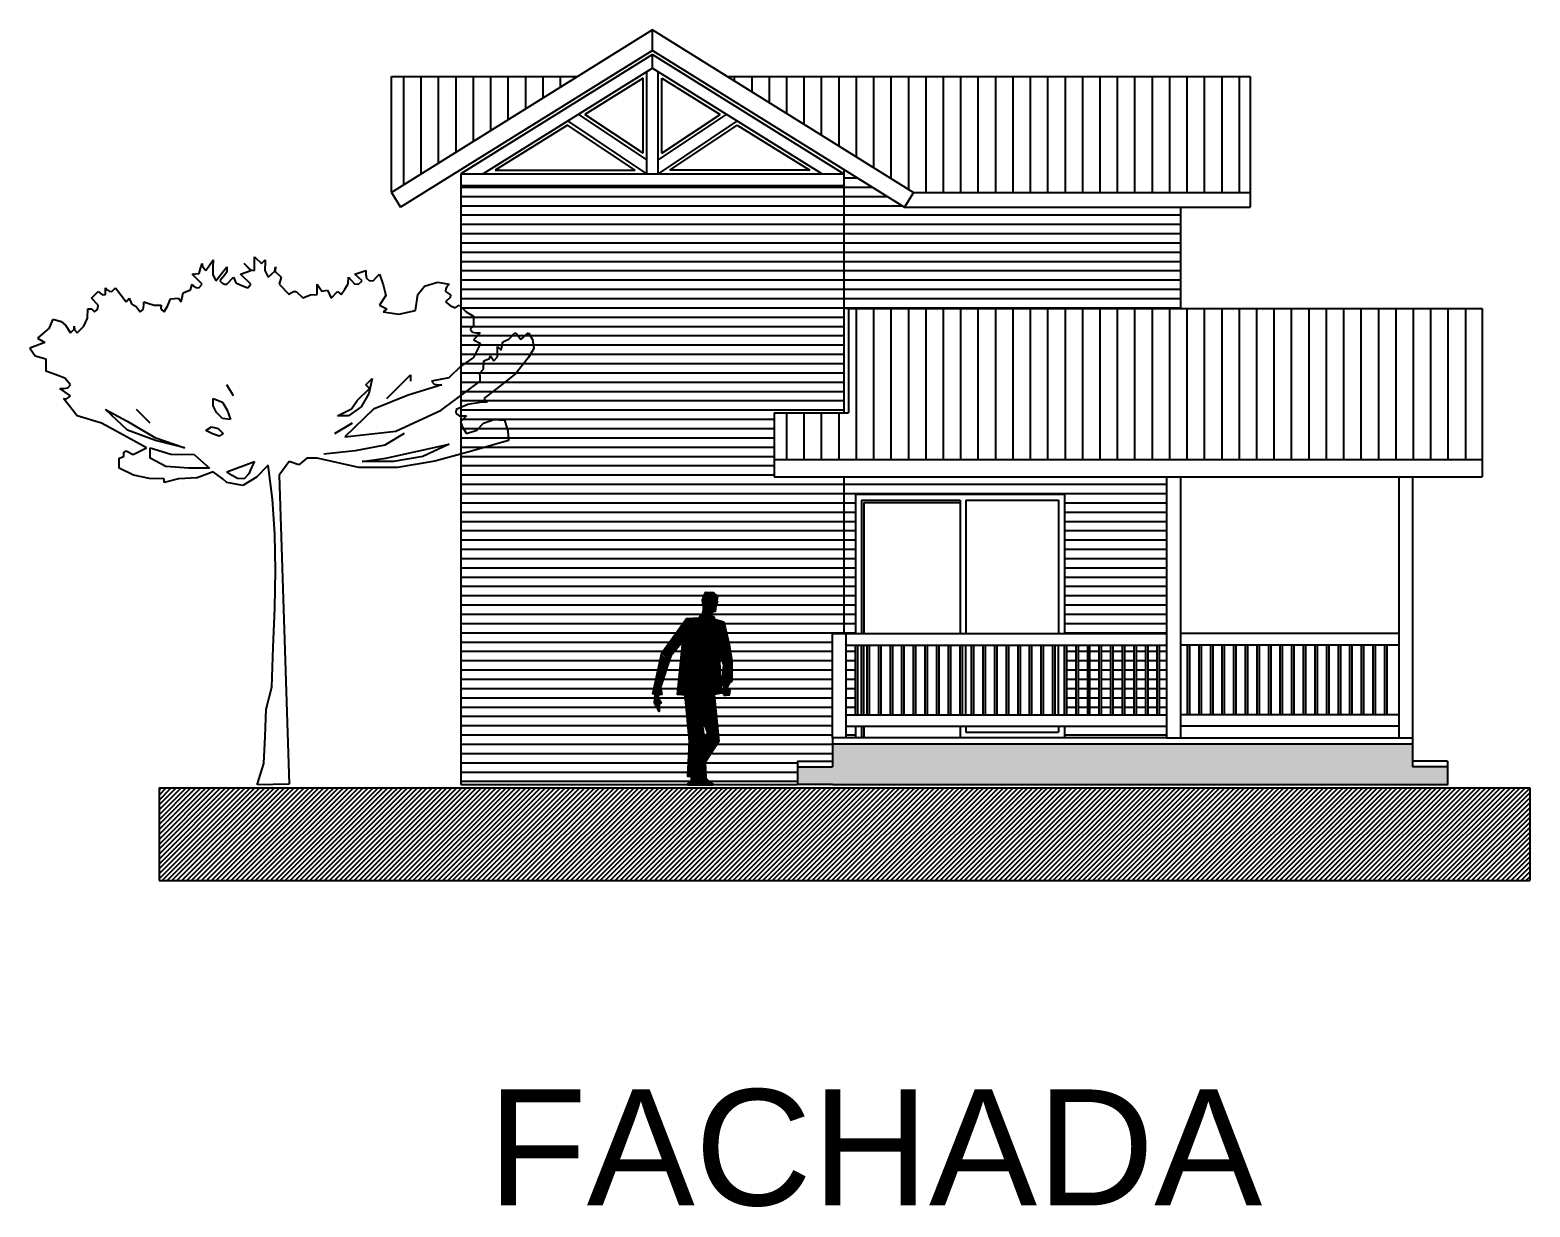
# Model space of a CAD drawing. Extents: x 2156.7 to 2200.8, y -1297 to -1286.8.
# Drawn here: x 2170.38 to 2183.31, y -1296.98 to -1286.84 of the extents above; entities that cross this region are included whole.
import ezdxf

# ---------------------------------------------------------------- set-up
doc = ezdxf.new("R2010")
doc.units = 0
doc.header["$LTSCALE"] = 0.45
doc.header["$MEASUREMENT"] = 0
doc.layers.get('0').update_dxf_attribs({"linetype": 'CONTINUOUS'})
for name, color, linetype in [('ANDEN', 41, 'CONTINUOUS'), ('ARBOLES', 8, 'CONTINUOUS'), ('GENTE', 2, 'CONTINUOUS'), ('HATCHCLOSET', 9, 'CONTINUOUS'), ('MUROBAJO', 4, 'CONTINUOUS'), ('PISO', 15, 'CONTINUOUS'), ('PV25', 2, 'CONTINUOUS'), ('RHOJA', 1, 'CONTINUOUS'), ('TECHO', 6, 'CONTINUOUS'), ('WC', 2, 'CONTINUOUS')]:
    doc.layers.add(name, color=color, linetype=linetype)
doc.styles.add('ARQUITEC', font='arial.ttf')
pattern_1 = [(90, (53.50451, 52.20819), (-0.15, 9e-18), [])]
pattern_2 = [(0, (53.504515, 52.20819), (0, 0.08), [])]

# ---------------------------------------------------------------- blocks, each defined once
blk = doc.blocks.new('A$C6CCA4FE9')
at = {"layer": 'ARBOLES', "color": 1, "linetype": 'Continuous'}
for p, q in [((1.516, 4.435), (1.579, 4.529)), ((1.579, 4.529), (1.577, 4.464)), ((1.934, 4.435), (1.934, 4.553)), ((1.934, 4.553), (1.996, 4.497)), ((1.996, 4.497), (2.027, 4.529)), ((2.027, 4.529), (2.026, 4.512)), ((1.398, 4.404), (1.459, 4.41)), ((1.485, 4.317), (1.398, 4.404)), ((1.459, 4.41), (1.469, 4.454)), ((1.469, 4.454), (1.485, 4.497)), ((1.485, 4.497), (1.488, 4.472)), ((1.488, 4.472), (1.501, 4.453)), ((1.501, 4.453), (1.516, 4.435)), ((1.577, 4.464), (1.576, 4.4)), ((1.576, 4.4), (1.603, 4.348)), ((1.603, 4.348), (1.697, 4.466)), ((1.696, 4.422), (1.669, 4.384)), ((1.697, 4.466), (1.696, 4.422)), ((1.815, 4.404), (1.903, 4.435)), ((1.903, 4.317), (1.815, 4.404)), ((1.903, 4.435), (1.847, 4.497)), ((1.847, 4.497), (1.873, 4.467)), ((1.873, 4.467), (1.899, 4.44)), ((1.899, 4.44), (1.934, 4.435)), ((2.026, 4.512), (2.025, 4.437)), ((2.025, 4.437), (2.052, 4.379)), ((2.052, 4.379), (2.082, 4.403)), ((2.082, 4.403), (2.11, 4.43)), ((2.11, 4.43), (2.115, 4.466)), ((2.115, 4.466), (2.113, 4.426)), ((2.113, 4.426), (2.164, 4.378)), ((2.8, 4.404), (2.894, 4.435)), ((2.863, 4.348), (2.8, 4.404)), ((2.894, 4.435), (2.894, 4.401)), ((2.894, 4.401), (2.9, 4.369)), ((2.986, 4.377), (3.012, 4.404)), ((3.012, 4.404), (3.043, 4.312)), ((0.65, 4.229), (0.65, 4.285)), ((0.65, 4.285), (0.664, 4.27)), ((0.664, 4.27), (0.683, 4.257)), ((0.706, 4.254), (0.737, 4.285)), ((0.737, 4.285), (0.83, 4.167)), ((1.32, 4.243), (1.382, 4.269)), ((1.382, 4.269), (1.398, 4.317)), ((1.398, 4.317), (1.412, 4.302)), ((1.412, 4.302), (1.431, 4.288)), ((1.431, 4.288), (1.454, 4.285)), ((1.454, 4.285), (1.485, 4.317)), ((1.669, 4.384), (1.635, 4.348)), ((1.635, 4.348), (1.652, 4.33)), ((1.652, 4.33), (1.671, 4.318)), ((1.671, 4.318), (1.697, 4.317)), ((1.697, 4.317), (1.753, 4.379)), ((1.753, 4.379), (1.774, 4.328)), ((1.774, 4.328), (1.827, 4.307)), ((1.827, 4.307), (1.878, 4.285)), ((1.878, 4.285), (1.903, 4.317)), ((2.164, 4.378), (2.146, 4.317)), ((2.146, 4.317), (2.233, 4.229)), ((2.476, 4.229), (2.476, 4.317)), ((2.476, 4.317), (2.514, 4.257)), ((2.514, 4.257), (2.565, 4.266)), ((2.565, 4.266), (2.595, 4.198)), ((2.682, 4.229), (2.713, 4.275)), ((2.713, 4.275), (2.742, 4.321)), ((2.742, 4.321), (2.744, 4.379)), ((2.744, 4.379), (2.771, 4.349)), ((2.771, 4.349), (2.797, 4.322)), ((2.797, 4.322), (2.832, 4.317)), ((2.832, 4.317), (2.863, 4.348)), ((2.9, 4.369), (2.925, 4.348)), ((2.925, 4.348), (2.96, 4.35)), ((2.96, 4.35), (2.986, 4.377)), ((3.043, 4.312), (3.065, 4.219)), ((3.343, 4.229), (3.401, 4.302)), ((3.401, 4.302), (3.511, 4.336)), ((3.511, 4.336), (3.611, 4.317)), ((3.582, 4.281), (3.58, 4.254)), ((3.596, 4.302), (3.582, 4.281)), ((3.611, 4.317), (3.596, 4.302)), ((0.531, 4.198), (0.587, 4.254)), ((0.587, 4.136), (0.531, 4.198)), ((0.587, 4.254), (0.605, 4.239)), ((0.605, 4.239), (0.624, 4.227)), ((0.624, 4.227), (0.65, 4.229)), ((0.683, 4.257), (0.706, 4.254)), ((0.83, 4.167), (0.855, 4.198)), ((0.855, 4.198), (0.875, 4.148)), ((0.875, 4.148), (0.916, 4.126)), ((0.98, 4.133), (0.98, 4.167)), ((0.98, 4.167), (1.024, 4.152)), ((1.024, 4.152), (1.069, 4.138)), ((1.069, 4.138), (1.13, 4.136)), ((1.188, 4.135), (1.212, 4.192)), ((1.212, 4.192), (1.279, 4.198)), ((1.279, 4.198), (1.304, 4.167)), ((1.304, 4.167), (1.32, 4.243)), ((2.233, 4.229), (2.251, 4.244)), ((2.251, 4.244), (2.27, 4.256)), ((2.27, 4.256), (2.295, 4.254)), ((2.295, 4.254), (2.351, 4.199)), ((2.351, 4.199), (2.417, 4.226)), ((2.417, 4.226), (2.476, 4.229)), ((2.595, 4.198), (2.651, 4.254)), ((2.651, 4.254), (2.682, 4.229)), ((3.065, 4.219), (3.012, 4.136)), ((3.323, 4.091), (3.343, 4.229)), ((3.58, 4.254), (3.623, 4.226)), ((3.62, 4.203), (3.58, 4.167)), ((3.58, 4.167), (3.622, 4.135)), ((3.623, 4.226), (3.62, 4.203)), ((0.168, 3.943), (0.201, 4.017)), ((0.201, 4.017), (0.269, 3.996)), ((0.464, 3.955), (0.497, 4.024)), ((0.497, 4.024), (0.5, 4.105)), ((0.5, 4.105), (0.526, 4.106)), ((0.526, 4.106), (0.543, 4.094)), ((0.543, 4.094), (0.556, 4.08)), ((0.556, 4.08), (0.574, 4.093)), ((0.574, 4.093), (0.586, 4.11)), ((0.586, 4.11), (0.587, 4.136)), ((0.916, 4.126), (0.949, 4.08)), ((0.949, 4.08), (0.974, 4.101)), ((0.974, 4.101), (0.98, 4.133)), ((1.13, 4.136), (1.128, 4.11)), ((1.128, 4.11), (1.14, 4.093)), ((1.14, 4.093), (1.155, 4.08)), ((1.155, 4.08), (1.188, 4.135)), ((3.012, 4.136), (3.075, 4.105)), ((3.075, 4.105), (3.044, 4.08)), ((3.044, 4.08), (3.179, 4.06)), ((3.179, 4.06), (3.323, 4.091)), ((3.622, 4.135), (3.665, 4.113)), ((3.665, 4.113), (3.698, 4.136)), ((3.698, 4.136), (3.758, 4.079)), ((3.758, 4.079), (3.821, 4.041)), ((3.821, 4.041), (3.823, 3.955)), ((0.168, 3.943), (0.066, 3.853)), ((0.269, 3.996), (0.307, 3.966)), ((0.307, 3.966), (0.35, 3.899)), ((0.35, 3.899), (0.382, 3.93)), ((0.382, 3.93), (0.38, 3.955)), ((0.38, 3.955), (0.383, 3.924)), ((0.383, 3.924), (0.406, 3.899)), ((0.406, 3.899), (0.464, 3.955)), ((3.823, 3.955), (3.792, 3.93)), ((3.792, 3.93), (3.813, 3.905)), ((3.813, 3.905), (3.845, 3.899)), ((3.879, 3.899), (3.823, 3.837)), ((3.845, 3.899), (3.879, 3.899)), ((4.125, 3.843), (4.178, 3.899)), ((4.178, 3.899), (4.194, 3.886)), ((4.194, 3.886), (4.231, 3.841)), ((4.231, 3.841), (4.297, 3.899)), ((4.297, 3.899), (4.33, 3.84)), ((0.129, 3.816), (0, 3.767)), ((0, 3.767), (0.046, 3.701)), ((0.066, 3.853), (0.129, 3.816)), ((3.823, 3.837), (3.881, 3.807)), ((3.852, 3.749), (3.823, 3.687)), ((3.881, 3.807), (3.852, 3.749)), ((4.03, 3.737), (4.029, 3.78)), ((4.029, 3.78), (4.06, 3.749)), ((4.06, 3.749), (4.075, 3.821)), ((4.075, 3.821), (4.125, 3.843)), ((4.342, 3.763), (4.297, 3.687)), ((4.33, 3.84), (4.342, 3.763)), ((0.046, 3.701), (0.138, 3.675)), ((0.138, 3.675), (0.138, 3.568)), ((3.823, 3.687), (3.71, 3.609)), ((3.909, 3.585), (3.91, 3.656)), ((3.91, 3.656), (3.959, 3.677)), ((3.959, 3.677), (3.969, 3.701)), ((3.969, 3.701), (3.997, 3.656)), ((3.997, 3.656), (4.029, 3.691)), ((4.029, 3.691), (4.03, 3.737)), ((4.297, 3.687), (4.188, 3.549)), ((0.218, 3.539), (0.138, 3.568)), ((0.3, 3.508), (0.218, 3.539)), ((0.35, 3.45), (0.3, 3.508)), ((2.894, 3.45), (2.95, 3.506)), ((2.95, 3.506), (2.92, 3.376)), ((3.075, 3.332), (3.28, 3.537)), ((3.28, 3.537), (3.28, 3.481)), ((3.608, 3.51), (3.461, 3.481)), ((3.71, 3.609), (3.608, 3.51)), ((3.872, 3.546), (3.909, 3.585)), ((3.879, 3.537), (3.872, 3.546)), ((3.879, 3.481), (3.879, 3.537)), ((4.188, 3.549), (4.048, 3.44)), ((0.35, 3.357), (0.257, 3.419)), ((0.257, 3.419), (0.291, 3.419)), ((0.291, 3.419), (0.325, 3.425)), ((0.325, 3.425), (0.35, 3.45)), ((1.753, 3.357), (1.697, 3.45)), ((2.818, 3.316), (2.925, 3.419)), ((2.92, 3.376), (2.853, 3.262)), ((2.925, 3.419), (2.894, 3.45)), ((3.549, 3.45), (3.26, 3.36)), ((3.461, 3.481), (3.484, 3.456)), ((3.484, 3.456), (3.518, 3.45)), ((3.518, 3.45), (3.549, 3.45)), ((3.543, 3.232), (3.879, 3.481)), ((4.048, 3.44), (3.91, 3.332)), ((0.406, 3.182), (0.288, 3.332)), ((0.288, 3.332), (0.314, 3.33)), ((0.314, 3.33), (0.333, 3.342)), ((0.333, 3.342), (0.35, 3.357)), ((0.84, 3.06), (0.65, 3.238)), ((0.65, 3.238), (0.838, 3.136)), ((1.036, 3.12), (0.918, 3.238)), ((1.579, 3.332), (1.659, 3.301)), ((1.579, 3.269), (1.579, 3.332)), ((1.606, 3.211), (1.579, 3.269)), ((1.659, 3.301), (1.698, 3.231)), ((2.651, 3.182), (2.77, 3.243)), ((2.96, 3.241), (2.713, 3.001)), ((2.853, 3.262), (2.744, 3.182)), ((2.77, 3.243), (2.818, 3.316)), ((3.26, 3.36), (2.96, 3.241)), ((3.153, 3.051), (3.543, 3.232)), ((3.673, 3.238), (3.671, 3.212)), ((3.772, 3.281), (3.673, 3.238)), ((3.88, 3.299), (3.772, 3.281)), ((3.941, 3.3), (3.88, 3.299)), ((3.91, 3.332), (3.941, 3.3)), ((0.617, 3.121), (0.406, 3.182)), ((0.811, 3.015), (0.617, 3.121)), ((0.838, 3.136), (1.076, 2.997)), ((1.659, 3.159), (1.606, 3.211)), ((1.728, 3.151), (1.659, 3.159)), ((1.698, 3.231), (1.728, 3.151)), ((2.626, 3.032), (2.776, 3.12)), ((2.776, 3.12), (2.626, 3.032)), ((2.744, 3.182), (2.651, 3.182)), ((3.671, 3.212), (3.683, 3.195)), ((3.683, 3.195), (3.698, 3.182)), ((3.698, 3.182), (3.761, 3.182)), ((3.761, 3.182), (3.711, 3.133)), ((3.711, 3.133), (3.727, 3.085)), ((3.85, 3.059), (3.908, 3.12)), ((3.908, 3.12), (3.997, 3.151)), ((3.997, 3.151), (4.088, 3.145)), ((4.088, 3.145), (4.119, 3.054)), ((1.005, 2.908), (0.811, 3.015)), ((1.083, 2.97), (0.84, 3.06)), ((1.076, 2.997), (1.335, 2.908)), ((1.516, 3.057), (1.565, 3.09)), ((1.572, 3.029), (1.516, 3.057)), ((1.565, 3.09), (1.621, 3.075)), ((1.631, 3.007), (1.572, 3.029)), ((1.621, 3.075), (1.666, 3.032)), ((1.666, 3.032), (1.631, 3.007)), ((2.713, 3.001), (3.153, 3.051)), ((3.224, 3.032), (3.057, 2.93)), ((3.727, 3.085), (3.761, 3.032)), ((3.761, 3.032), (3.85, 3.059)), ((4.119, 3.054), (4.122, 2.97)), ((0.809, 2.834), (0.81, 2.869)), ((0.81, 2.869), (0.83, 2.883)), ((0.83, 2.883), (0.888, 2.849)), ((0.888, 2.849), (0.947, 2.879)), ((0.947, 2.879), (1.005, 2.908)), ((1.036, 2.908), (1.214, 2.853)), ((1.036, 2.82), (1.036, 2.908)), ((1.335, 2.908), (1.083, 2.97)), ((1.214, 2.853), (1.415, 2.85)), ((1.415, 2.85), (1.547, 2.733)), ((2.803, 2.883), (2.532, 2.852)), ((3.057, 2.93), (2.803, 2.883)), ((3.065, 2.82), (3.338, 2.879)), ((3.338, 2.879), (3.611, 2.939)), ((3.611, 2.939), (3.384, 2.834)), ((3.804, 2.878), (3.489, 2.793)), ((4.122, 2.97), (3.804, 2.878)), ((0.768, 2.82), (0.809, 2.834)), ((0.768, 2.733), (0.768, 2.82)), ((0.893, 2.673), (0.768, 2.733)), ((1.17, 2.748), (1.036, 2.82)), ((1.368, 2.731), (1.17, 2.748)), ((1.547, 2.733), (1.368, 2.731)), ((1.697, 2.702), (1.934, 2.789)), ((1.91, 2.737), (1.887, 2.684)), ((1.934, 2.789), (1.91, 2.737)), ((2.052, 2.758), (1.952, 2.655)), ((2.091, 2.466), (2.052, 2.758)), ((2.233, 2.789), (2.146, 2.671)), ((2.316, 2.761), (2.233, 2.789)), ((2.386, 2.819), (2.316, 2.761)), ((2.476, 2.82), (2.386, 2.819)), ((2.833, 2.738), (2.476, 2.82)), ((3.168, 2.737), (2.833, 2.738)), ((2.863, 2.789), (3.065, 2.82)), ((3.132, 2.791), (2.863, 2.789)), ((3.384, 2.834), (3.132, 2.791)), ((3.489, 2.793), (3.168, 2.737)), ((1.029, 2.642), (0.893, 2.673)), ((1.155, 2.64), (1.029, 2.642)), ((1.281, 2.64), (1.155, 2.608)), ((1.155, 2.608), (1.155, 2.64)), ((1.44, 2.65), (1.281, 2.64)), ((1.579, 2.702), (1.44, 2.65)), ((1.623, 2.669), (1.579, 2.702)), ((1.665, 2.637), (1.623, 2.669)), ((1.697, 2.608), (1.665, 2.637)), ((1.743, 2.67), (1.697, 2.702)), ((1.835, 2.582), (1.697, 2.608)), ((1.788, 2.642), (1.743, 2.67)), ((1.847, 2.64), (1.788, 2.642)), ((1.952, 2.655), (1.835, 2.582)), ((1.887, 2.684), (1.847, 2.64)), ((2.146, 2.671), (2.233, 0.009)), ((2.11, 2.163), (2.091, 2.466)), ((2.115, 1.85), (2.11, 2.163)), ((2.109, 1.526), (2.115, 1.85)), ((2.097, 1.191), (2.109, 1.526)), ((2.084, 0.844), (2.097, 1.191)), ((2.036, 0.656), (2.084, 0.844)), ((2.026, 0.421), (2.036, 0.656)), ((2.014, 0.189), (2.026, 0.421)), ((1.958, 0.005), (2.014, 0.189)), ((2.233, 0.009), (1.958, 0.005)), ((1.958, 0.005), (1.958, 0.005)), ((1.958, 0.005), (1.958, 0.005)), ((2.233, 0.009), (2.233, 0.009)), ((2.233, 0.009), (2.233, 0.009)), ((2.233, 0.009), (2.233, 0.009))]:
    blk.add_line(p, q, dxfattribs=at)
at = {"layer": 'GENTE'}
for p, q in [((5.899, 1.497), (5.795, 1.601)), ((5.885, 1.494), (5.797, 1.582)), ((5.904, 1.51), (5.802, 1.612)), ((5.907, 1.525), (5.805, 1.627)), ((5.877, 1.484), (5.805, 1.556)), ((5.909, 1.54), (5.81, 1.64)), ((5.917, 1.55), (5.816, 1.651)), ((5.92, 1.565), (5.823, 1.662)), ((5.922, 1.58), (5.839, 1.663)), ((5.921, 1.599), (5.857, 1.663)), ((5.923, 1.615), (5.875, 1.662)), ((5.938, 1.14), (5.65, 1.428)), ((6.048, 1.048), (5.659, 1.437)), ((6.048, 1.065), (5.675, 1.438)), ((6.046, 1.085), (5.692, 1.439)), ((6.042, 1.106), (5.709, 1.44)), ((6.039, 1.128), (5.726, 1.441)), ((6.035, 1.149), (5.742, 1.442)), ((6.031, 1.17), (5.759, 1.443)), ((6.028, 1.192), (5.77, 1.449)), ((6.024, 1.213), (5.776, 1.461)), ((6.019, 1.236), (5.791, 1.464)), ((6.014, 1.259), (5.795, 1.478)), ((6.009, 1.282), (5.799, 1.491)), ((6.003, 1.305), (5.803, 1.505)), ((5.875, 1.468), (5.804, 1.539)), ((5.998, 1.327), (5.804, 1.522)), ((5.893, 1.451), (5.889, 1.454)), ((5.993, 1.35), (5.918, 1.425)), ((5.618, 1.23), (5.554, 1.294)), ((5.952, 0.914), (5.561, 1.304)), ((5.95, 0.933), (5.569, 1.315)), ((5.949, 0.952), (5.576, 1.325)), ((5.948, 0.971), (5.584, 1.335)), ((5.947, 0.99), (5.591, 1.346)), ((5.946, 1.008), (5.598, 1.356)), ((5.945, 1.027), (5.606, 1.366)), ((5.944, 1.046), (5.613, 1.377)), ((5.942, 1.065), (5.621, 1.387)), ((5.941, 1.084), (5.628, 1.397)), ((5.94, 1.103), (5.635, 1.407)), ((5.939, 1.121), (5.643, 1.418)), ((5.988, 1.373), (5.943, 1.418)), ((5.982, 1.396), (5.968, 1.411)), ((5.522, 1.114), (5.466, 1.171)), ((5.53, 1.124), (5.473, 1.181)), ((5.538, 1.134), (5.48, 1.191)), ((5.546, 1.143), (5.488, 1.202)), ((5.554, 1.153), (5.495, 1.212)), ((5.562, 1.163), (5.502, 1.222)), ((5.57, 1.172), (5.51, 1.232)), ((5.578, 1.182), (5.517, 1.243)), ((5.586, 1.191), (5.525, 1.253)), ((5.594, 1.201), (5.532, 1.263)), ((5.602, 1.211), (5.539, 1.274)), ((5.61, 1.22), (5.547, 1.284)), ((5.956, 0.839), (5.619, 1.176)), ((5.955, 0.858), (5.621, 1.192)), ((5.954, 0.877), (5.623, 1.208)), ((5.953, 0.896), (5.624, 1.224)), ((5.478, 0.981), (5.421, 1.038)), ((5.483, 0.995), (5.424, 1.053)), ((5.487, 1.008), (5.428, 1.067)), ((5.491, 1.021), (5.431, 1.082)), ((5.496, 1.034), (5.434, 1.096)), ((5.5, 1.048), (5.437, 1.111)), ((5.504, 1.061), (5.44, 1.125)), ((5.509, 1.074), (5.444, 1.14)), ((5.513, 1.088), (5.451, 1.15)), ((5.517, 1.101), (5.458, 1.16)), ((5.899, 0.755), (5.606, 1.048)), ((5.897, 0.774), (5.608, 1.064)), ((5.905, 0.784), (5.609, 1.08)), ((5.92, 0.786), (5.611, 1.096)), ((5.936, 0.789), (5.613, 1.112)), ((5.951, 0.792), (5.614, 1.128)), ((5.958, 0.801), (5.616, 1.144)), ((5.957, 0.82), (5.618, 1.16)), ((6.048, 1.03), (5.942, 1.136)), ((6.048, 1.012), (5.954, 1.107)), ((6.049, 0.994), (5.966, 1.077)), ((6.049, 0.976), (5.977, 1.048)), ((5.439, 0.861), (5.392, 0.908)), ((5.443, 0.875), (5.396, 0.922)), ((5.448, 0.888), (5.399, 0.937)), ((5.452, 0.901), (5.402, 0.951)), ((5.456, 0.915), (5.405, 0.966)), ((5.461, 0.928), (5.408, 0.98)), ((5.465, 0.941), (5.412, 0.995)), ((5.469, 0.955), (5.415, 1.009)), ((5.474, 0.968), (5.418, 1.024)), ((5.915, 0.598), (5.593, 0.919)), ((5.913, 0.617), (5.595, 0.935)), ((5.911, 0.637), (5.596, 0.952)), ((5.909, 0.657), (5.598, 0.968)), ((5.907, 0.676), (5.6, 0.984)), ((5.905, 0.696), (5.601, 1)), ((5.903, 0.715), (5.603, 1.016)), ((5.901, 0.735), (5.604, 1.032)), ((6.018, 0.866), (5.969, 0.914)), ((6.023, 0.878), (5.971, 0.931)), ((6.033, 0.886), (5.972, 0.947)), ((6.044, 0.893), (5.974, 0.963)), ((6.049, 0.905), (5.975, 0.979)), ((6.049, 0.923), (5.976, 0.996)), ((6.049, 0.941), (5.978, 1.012)), ((6.049, 0.959), (5.979, 1.028)), ((5.374, 0.785), (5.367, 0.792)), ((5.413, 0.764), (5.37, 0.806)), ((5.417, 0.777), (5.373, 0.821)), ((5.432, 0.78), (5.376, 0.835)), ((5.443, 0.787), (5.38, 0.85)), ((5.439, 0.808), (5.383, 0.864)), ((5.436, 0.829), (5.386, 0.879)), ((5.435, 0.848), (5.389, 0.893)), ((5.59, 0.781), (5.58, 0.791)), ((5.609, 0.779), (5.582, 0.807)), ((5.629, 0.778), (5.583, 0.823)), ((5.924, 0.5), (5.585, 0.839)), ((5.922, 0.519), (5.586, 0.855)), ((5.92, 0.539), (5.588, 0.871)), ((5.918, 0.559), (5.59, 0.887)), ((5.917, 0.578), (5.591, 0.903)), ((5.974, 0.857), (5.965, 0.866)), ((6.031, 0.817), (5.966, 0.882)), ((6.012, 0.854), (5.968, 0.898)), ((6.02, 0.775), (5.974, 0.821)), ((6.003, 0.775), (5.976, 0.801)), ((6.026, 0.787), (5.977, 0.836)), ((6.028, 0.802), (5.983, 0.848)), ((5.423, 0.683), (5.382, 0.723)), ((5.424, 0.699), (5.384, 0.74)), ((5.423, 0.665), (5.384, 0.704)), ((5.435, 0.706), (5.385, 0.756)), ((5.419, 0.74), (5.386, 0.773)), ((5.423, 0.648), (5.408, 0.663)), ((5.926, 0.48), (5.648, 0.758)), ((5.928, 0.461), (5.65, 0.739)), ((5.93, 0.441), (5.652, 0.719)), ((5.792, 0.561), (5.653, 0.7)), ((5.795, 0.541), (5.655, 0.68)), ((5.798, 0.52), (5.657, 0.661)), ((5.98, 0.775), (6, 0.775)), ((5.8, 0.5), (5.659, 0.642)), ((5.803, 0.479), (5.661, 0.622)), ((5.806, 0.459), (5.662, 0.603)), ((5.809, 0.438), (5.664, 0.583)), ((5.812, 0.418), (5.666, 0.564)), ((5.895, 0.317), (5.668, 0.544)), ((5.888, 0.306), (5.669, 0.525)), ((5.932, 0.421), (5.796, 0.557)), ((5.934, 0.402), (5.808, 0.527)), ((5.881, 0.296), (5.671, 0.505)), ((5.874, 0.285), (5.673, 0.486)), ((5.867, 0.274), (5.675, 0.467)), ((5.86, 0.264), (5.676, 0.447)), ((5.853, 0.253), (5.678, 0.428)), ((5.846, 0.242), (5.68, 0.408)), ((5.839, 0.231), (5.682, 0.389)), ((5.902, 0.328), (5.818, 0.412)), ((5.936, 0.382), (5.821, 0.497)), ((5.909, 0.338), (5.824, 0.424)), ((5.916, 0.349), (5.829, 0.435)), ((5.93, 0.37), (5.833, 0.467)), ((5.923, 0.36), (5.835, 0.447)), ((5.821, 0.126), (5.678, 0.268)), ((5.82, 0.144), (5.679, 0.285)), ((5.819, 0.181), (5.68, 0.319)), ((5.819, 0.163), (5.68, 0.302)), ((5.818, 0.199), (5.681, 0.336)), ((5.825, 0.21), (5.682, 0.353)), ((5.832, 0.221), (5.683, 0.37)), ((5.805, 0), (5.672, 0.133)), ((5.823, 0), (5.673, 0.15)), ((5.841, 0), (5.674, 0.167)), ((5.876, 0), (5.675, 0.201)), ((5.858, 0), (5.675, 0.184)), ((5.823, 0.071), (5.676, 0.218)), ((5.822, 0.089), (5.677, 0.235)), ((5.822, 0.107), (5.678, 0.252)), ((5.676, 0.077), (5.67, 0.082)), ((5.695, 0.075), (5.671, 0.099)), ((5.788, 0), (5.672, 0.116)), ((5.699, 0), (5.678, 0.021)), ((5.717, 0), (5.689, 0.028)), ((5.735, 0), (5.695, 0.039)), ((5.77, 0), (5.7, 0.07)), ((5.752, 0), (5.7, 0.053)), ((5.885, 0.009), (5.875, 0.018))]:
    blk.add_line(p, q, dxfattribs=at)
blk.add_lwpolyline([(5.98, 0.775), (5.974, 0.818), (5.977, 0.837), (5.983, 0.842), (5.984, 0.855), (5.964, 0.859), (5.98, 1.04), (5.937, 1.148), (5.959, 0.793), (5.897, 0.782), (5.936, 0.379), (5.818, 0.2), (5.823, 0.064), (5.849, 0.033), (5.886, 0.013), (5.881, 0), (5.671, 0), (5.668, 0.015), (5.688, 0.026), (5.699, 0.045), (5.7, 0.074), (5.67, 0.077), (5.683, 0.376), (5.646, 0.776), (5.579, 0.782), (5.626, 1.239), (5.522, 1.114), (5.433, 0.844), (5.444, 0.782), (5.413, 0.776), (5.413, 0.75), (5.439, 0.709), (5.423, 0.698), (5.423, 0.636), (5.381, 0.709), (5.387, 0.782), (5.366, 0.787), (5.444, 1.14), (5.657, 1.437), (5.768, 1.443), (5.777, 1.463), (5.791, 1.464), (5.803, 1.506), (5.805, 1.564), (5.799, 1.567), (5.794, 1.604), (5.802, 1.611), (5.804, 1.626), (5.811, 1.644), (5.823, 1.664), (5.89, 1.662), (5.925, 1.629), (5.919, 1.589), (5.923, 1.584), (5.917, 1.549), (5.91, 1.545), (5.903, 1.498), (5.878, 1.492), (5.874, 1.456), (5.892, 1.454), (5.898, 1.431), (5.98, 1.408), (6.024, 1.214), (6.048, 1.073), (6.049, 0.896), (6.024, 0.88), (6.007, 0.843), (6.031, 0.819), (6.024, 0.775), (6, 0.775)], dxfattribs=at)
blk.add_lwpolyline([(5.79, 0.57), (5.838, 0.454), (5.813, 0.404)], close=True, dxfattribs=at)
at = {"layer": 'HATCHCLOSET'}
blk.add_line((5.884, 0.005), (5.884, 0.009), dxfattribs=at)

msp = doc.modelspace()

# ---------------------------------------------------------------- hatches: boundary and pattern name
at = {"layer": 'ANDEN'}
h = msp.add_hatch(dxfattribs=at)
h.set_pattern_fill('_U', color=256, scale=0.08, style=0, pattern_type=0)
h.set_pattern_definition(pattern_2)
h.paths.add_polyline_path([(2180.297, -1289.238), (2180.297, -1288.365), (2177.918, -1288.365), (2177.397, -1288.041), (2177.397, -1289.238), (2177.437, -1289.238)])
h = msp.add_hatch(dxfattribs=at)
h.set_pattern_fill('_U', color=256, scale=0.08, style=0, pattern_type=0)
h.set_pattern_definition(pattern_2)
h.paths.add_polyline_path([(2179.297, -1292.038), (2180.177, -1292.038), (2180.177, -1290.688), (2177.397, -1290.688), (2177.397, -1292.038), (2177.497, -1292.038), (2177.497, -1290.838), (2179.297, -1290.838)])
h.paths.add_polyline_path([(2177.417, -1292.738), (2177.497, -1292.738), (2177.497, -1292.138), (2177.417, -1292.138)])
h.paths.add_polyline_path([(2177.497, -1292.838), (2177.417, -1292.838), (2177.417, -1292.938), (2177.497, -1292.938)])
h.paths.add_polyline_path([(2180.177, -1292.938), (2180.177, -1292.838), (2179.297, -1292.838), (2179.297, -1292.938)])
h.paths.add_polyline_path([(2179.317, -1292.738), (2179.397, -1292.738), (2179.397, -1292.138), (2179.317, -1292.138)])
h.paths.add_polyline_path([(2179.497, -1292.138), (2179.417, -1292.138), (2179.417, -1292.738), (2179.497, -1292.738)])
h.paths.add_polyline_path([(2179.597, -1292.138), (2179.517, -1292.138), (2179.517, -1292.738), (2179.597, -1292.738)])
h.paths.add_polyline_path([(2179.697, -1292.138), (2179.617, -1292.138), (2179.617, -1292.738), (2179.697, -1292.738)])
h.paths.add_polyline_path([(2179.717, -1292.738), (2179.797, -1292.738), (2179.797, -1292.138), (2179.717, -1292.138)])
h.paths.add_polyline_path([(2179.897, -1292.138), (2179.817, -1292.138), (2179.817, -1292.738), (2179.897, -1292.738)])
h.paths.add_polyline_path([(2179.997, -1292.138), (2179.917, -1292.138), (2179.917, -1292.738), (2179.997, -1292.738)])
h.paths.add_polyline_path([(2180.017, -1292.738), (2180.097, -1292.738), (2180.097, -1292.138), (2180.017, -1292.138)])
h.paths.add_polyline_path([(2180.117, -1292.738), (2180.177, -1292.738), (2180.177, -1292.138), (2180.117, -1292.138)])
at = {"layer": 'HATCHCLOSET'}
h = msp.add_hatch(dxfattribs=at)
h.set_pattern_fill('AR-CONC', color=256, scale=0.02, angle=45, style=0)
h.set_pattern_definition([(95, (61.28547, 44.31127), (0.1103104, 0.092561416), [0.015, -0.165]), (40, (61.28547, 44.31127), (-0.1259984335, 0.08675363), [0.012, -0.132]), (145.4514, (61.29466, 44.31898), (-0.015687894, 0.1793150564), [0.012748038, -0.140228422]), (91.1842, (61.25718, 44.33955), (0.1743386, 0.127522753), [0.0225, -0.2475]), (141.6356, (61.27171, 44.35018), (-0.005579803, 0.269942338), [0.019122058, -0.2103426]), (36.1842, (61.25718, 44.33955), (-0.005580014, 0.269942334), [0.018, -0.198]), (66, (61.2784, 44.34662), (0.1413543144, 0.0274764953), [0.015, -0.165]), (11, (61.2784, 44.34662), (-0.068141719, 0.136961687), [0.012, -0.132]), (116.4514, (61.29018, 44.34891), (0.0732127234, 0.164438124), [0.012748038, -0.140228422]), (82.5, (61.285467, 44.311266), (-0.0453586371, 0.0487979635), [0, -0.1304, 0, -0.134, 0, -0.1325]), (52.5, (61.28547, 44.311266), (-0.0185745884, 0.09298189), [0, -0.0764, 0, -0.1274, 0, -0.0505]), (12.5, (61.25393, 44.27973), (0.0786836335, 0.0723041524), [0, -0.05, 0, -0.156, 0, -0.207]), (2.5, (61.23979, 44.26559), (0.0683179966, 0.0966319614), [0, -0.065, 0, -0.1036, 0, -0.147])])
h.paths.add_polyline_path([(2182.297, -1292.988), (2177.297, -1292.988), (2177.297, -1293.188), (2176.997, -1293.188), (2176.997, -1293.338), (2177.297, -1293.338), (2182.597, -1293.338), (2182.597, -1293.188), (2182.297, -1293.188)])
h = msp.add_hatch(dxfattribs=at)
h.set_pattern_fill('_U', color=256, scale=0.03, angle=45, style=0, pattern_type=0)
h.set_pattern_definition([(45, (61.285467, 44.311266), (-0.02121320344, 0.02121320344), [])])
h.paths.add_polyline_path([(2183.308, -1293.368), (2171.495, -1293.368), (2171.495, -1294.168), (2183.308, -1294.168)])
at = {"layer": 'PISO'}
h = msp.add_hatch(dxfattribs=at)
h.set_pattern_fill('_U', color=256, scale=0.15, angle=90, style=0, pattern_type=0)
h.set_pattern_definition(pattern_1)
h.paths.add_polyline_path([(2173.497, -1287.238), (2173.497, -1288.238), (2175.104, -1287.238)])
h.paths.add_polyline_path([(2176.39, -1287.238), (2177.997, -1288.238), (2180.897, -1288.238), (2180.897, -1287.238)])
at = {"layer": 'RHOJA'}
h = msp.add_hatch(dxfattribs=at)
h.set_pattern_fill('_U', color=256, scale=0.08, style=0, pattern_type=0)
h.set_pattern_definition(pattern_2)
h.paths.add_polyline_path([(2176.797, -1290.138), (2177.397, -1290.138), (2177.397, -1288.177), (2174.097, -1288.177), (2174.097, -1293.338), (2176.997, -1293.338), (2176.997, -1293.138), (2177.297, -1293.138), (2177.297, -1292.938), (2177.297, -1292.038), (2177.397, -1292.038), (2177.397, -1290.688), (2176.797, -1290.688)])
at = {"layer": 'TECHO'}
h = msp.add_hatch(dxfattribs=at)
h.set_pattern_fill('_U', color=256, scale=0.15, angle=90, style=0, pattern_type=0)
h.set_pattern_definition(pattern_1)
h.paths.add_polyline_path([(2182.897, -1290.538), (2182.897, -1289.238), (2177.437, -1289.238), (2177.437, -1290.138), (2176.797, -1290.138), (2176.797, -1290.538)])

# ---------------------------------------------------------------- linework, layer by layer
at = {"layer": 'HATCHCLOSET'}
for p, q in [((2171.495, -1293.368), (2183.308, -1293.368)), ((2171.495, -1293.368), (2171.495, -1294.168)), ((2183.308, -1293.368), (2183.308, -1294.168)), ((2171.495, -1294.168), (2183.308, -1294.168))]:
    msp.add_line(p, q, dxfattribs=at)
at = {"layer": 'MUROBAJO'}
for p, q in [((2175.747, -1287.05), (2174.097, -1288.077)), ((2175.747, -1287.168), (2175.747, -1287.05)), ((2175.747, -1287.05), (2177.397, -1288.077)), ((2175.747, -1287.168), (2174.287, -1288.077)), ((2175.697, -1288.077), (2175.697, -1287.199)), ((2175.747, -1287.168), (2177.208, -1288.077)), ((2175.797, -1288.077), (2175.797, -1287.199)), ((2175.697, -1287.956), (2175.11, -1287.564)), ((2176.384, -1287.564), (2175.797, -1287.956)), ((2175.697, -1288.077), (2175.017, -1287.622)), ((2176.478, -1287.622), (2175.797, -1288.077)), ((2174.097, -1288.077), (2174.097, -1293.338)), ((2174.097, -1288.077), (2177.397, -1288.077)), ((2177.397, -1288.041), (2177.397, -1290.138)), ((2174.097, -1288.177), (2177.397, -1288.177)), ((2180.297, -1288.365), (2180.297, -1289.238)), ((2177.437, -1289.238), (2177.397, -1289.238)), ((2177.397, -1290.688), (2177.397, -1292.038)), ((2180.177, -1290.688), (2180.177, -1292.938)), ((2180.297, -1290.688), (2180.297, -1292.938)), ((2182.177, -1290.688), (2182.177, -1292.938)), ((2182.297, -1290.688), (2182.297, -1292.938)), ((2177.297, -1292.038), (2180.177, -1292.038)), ((2177.297, -1292.938), (2177.297, -1292.038)), ((2177.417, -1292.938), (2177.417, -1292.038)), ((2182.177, -1292.038), (2180.297, -1292.038)), ((2177.417, -1292.138), (2180.177, -1292.138)), ((2177.497, -1292.738), (2177.497, -1292.138)), ((2177.517, -1292.738), (2177.517, -1292.138)), ((2177.597, -1292.738), (2177.597, -1292.138)), ((2177.617, -1292.738), (2177.617, -1292.138)), ((2177.697, -1292.738), (2177.697, -1292.138)), ((2177.717, -1292.738), (2177.717, -1292.138)), ((2177.797, -1292.738), (2177.797, -1292.138)), ((2177.817, -1292.738), (2177.817, -1292.138)), ((2177.897, -1292.738), (2177.897, -1292.138)), ((2177.917, -1292.738), (2177.917, -1292.138)), ((2177.997, -1292.738), (2177.997, -1292.138)), ((2178.017, -1292.738), (2178.017, -1292.138)), ((2178.097, -1292.738), (2178.097, -1292.138)), ((2178.117, -1292.738), (2178.117, -1292.138)), ((2178.197, -1292.738), (2178.197, -1292.138)), ((2178.217, -1292.738), (2178.217, -1292.138)), ((2178.297, -1292.738), (2178.297, -1292.138)), ((2178.317, -1292.738), (2178.317, -1292.138)), ((2178.397, -1292.738), (2178.397, -1292.138)), ((2178.417, -1292.738), (2178.417, -1292.138)), ((2178.497, -1292.738), (2178.497, -1292.138)), ((2178.517, -1292.738), (2178.517, -1292.138)), ((2178.597, -1292.738), (2178.597, -1292.138)), ((2178.617, -1292.738), (2178.617, -1292.138)), ((2178.697, -1292.738), (2178.697, -1292.138)), ((2178.717, -1292.738), (2178.717, -1292.138)), ((2178.797, -1292.738), (2178.797, -1292.138)), ((2178.817, -1292.738), (2178.817, -1292.138)), ((2178.897, -1292.738), (2178.897, -1292.138)), ((2178.917, -1292.738), (2178.917, -1292.138)), ((2178.997, -1292.738), (2178.997, -1292.138)), ((2179.017, -1292.738), (2179.017, -1292.138)), ((2179.097, -1292.738), (2179.097, -1292.138)), ((2179.117, -1292.738), (2179.117, -1292.138)), ((2179.197, -1292.738), (2179.197, -1292.138)), ((2179.217, -1292.738), (2179.217, -1292.138)), ((2179.297, -1292.738), (2179.297, -1292.138)), ((2179.317, -1292.738), (2179.317, -1292.138)), ((2179.397, -1292.738), (2179.397, -1292.138)), ((2179.417, -1292.738), (2179.417, -1292.138)), ((2179.497, -1292.738), (2179.497, -1292.138)), ((2179.517, -1292.738), (2179.517, -1292.138)), ((2179.597, -1292.738), (2179.597, -1292.138)), ((2179.617, -1292.738), (2179.617, -1292.138)), ((2179.697, -1292.738), (2179.697, -1292.138)), ((2179.717, -1292.738), (2179.717, -1292.138)), ((2179.797, -1292.738), (2179.797, -1292.138)), ((2179.817, -1292.738), (2179.817, -1292.138)), ((2179.897, -1292.738), (2179.897, -1292.138)), ((2179.917, -1292.738), (2179.917, -1292.138)), ((2179.997, -1292.738), (2179.997, -1292.138)), ((2180.017, -1292.738), (2180.017, -1292.138)), ((2180.097, -1292.738), (2180.097, -1292.138)), ((2180.117, -1292.738), (2180.117, -1292.138)), ((2182.177, -1292.138), (2180.297, -1292.138)), ((2180.357, -1292.738), (2180.357, -1292.138)), ((2180.377, -1292.738), (2180.377, -1292.138)), ((2180.457, -1292.738), (2180.457, -1292.138)), ((2180.477, -1292.738), (2180.477, -1292.138)), ((2180.557, -1292.738), (2180.557, -1292.138)), ((2180.577, -1292.738), (2180.577, -1292.138)), ((2180.657, -1292.738), (2180.657, -1292.138)), ((2180.677, -1292.738), (2180.677, -1292.138)), ((2180.757, -1292.738), (2180.757, -1292.138)), ((2180.777, -1292.738), (2180.777, -1292.138)), ((2180.857, -1292.738), (2180.857, -1292.138)), ((2180.877, -1292.738), (2180.877, -1292.138)), ((2180.957, -1292.738), (2180.957, -1292.138)), ((2180.977, -1292.738), (2180.977, -1292.138)), ((2181.057, -1292.738), (2181.057, -1292.138)), ((2181.077, -1292.738), (2181.077, -1292.138)), ((2181.157, -1292.738), (2181.157, -1292.138)), ((2181.177, -1292.738), (2181.177, -1292.138)), ((2181.257, -1292.738), (2181.257, -1292.138)), ((2181.277, -1292.738), (2181.277, -1292.138)), ((2181.357, -1292.738), (2181.357, -1292.138)), ((2181.377, -1292.738), (2181.377, -1292.138)), ((2181.457, -1292.738), (2181.457, -1292.138)), ((2181.477, -1292.738), (2181.477, -1292.138)), ((2181.557, -1292.738), (2181.557, -1292.138)), ((2181.577, -1292.738), (2181.577, -1292.138)), ((2181.657, -1292.738), (2181.657, -1292.138)), ((2181.677, -1292.738), (2181.677, -1292.138)), ((2181.757, -1292.738), (2181.757, -1292.138)), ((2181.777, -1292.738), (2181.777, -1292.138)), ((2181.857, -1292.738), (2181.857, -1292.138)), ((2181.877, -1292.738), (2181.877, -1292.138)), ((2181.957, -1292.738), (2181.957, -1292.138)), ((2181.977, -1292.738), (2181.977, -1292.138)), ((2182.057, -1292.738), (2182.057, -1292.138)), ((2182.077, -1292.738), (2182.077, -1292.138)), ((2177.417, -1292.738), (2180.177, -1292.738)), ((2182.177, -1292.738), (2180.297, -1292.738)), ((2177.417, -1292.838), (2180.177, -1292.838)), ((2182.177, -1292.838), (2180.297, -1292.838)), ((2177.297, -1292.938), (2177.297, -1293.188)), ((2180.177, -1292.938), (2177.297, -1292.938)), ((2177.297, -1292.988), (2182.297, -1292.988)), ((2180.177, -1292.938), (2180.297, -1292.938)), ((2180.297, -1292.938), (2182.177, -1292.938)), ((2182.177, -1292.938), (2182.297, -1292.938)), ((2182.297, -1292.938), (2182.297, -1293.188)), ((2176.997, -1293.138), (2177.297, -1293.138)), ((2176.997, -1293.138), (2176.997, -1293.338)), ((2182.597, -1293.138), (2182.297, -1293.138)), ((2182.597, -1293.138), (2182.597, -1293.338)), ((2176.997, -1293.188), (2177.297, -1293.188)), ((2182.597, -1293.188), (2182.297, -1293.188)), ((2174.097, -1293.338), (2176.997, -1293.338)), ((2177.297, -1293.338), (2176.997, -1293.338)), ((2177.297, -1293.338), (2182.604, -1293.338))]:
    msp.add_line(p, q, dxfattribs=at)
at = {"layer": 'PISO'}
for p, q in [((2173.497, -1287.238), (2175.104, -1287.238)), ((2173.497, -1288.238), (2173.497, -1287.238)), ((2176.39, -1287.238), (2180.897, -1287.238)), ((2180.897, -1287.238), (2180.897, -1288.365)), ((2177.997, -1288.238), (2180.897, -1288.238)), ((2177.918, -1288.365), (2180.897, -1288.365))]:
    msp.add_line(p, q, dxfattribs=at)
at = {"layer": 'TECHO'}
for p, q in [((2175.747, -1286.838), (2173.497, -1288.238)), ((2175.747, -1286.838), (2177.997, -1288.238)), ((2175.747, -1287.015), (2175.747, -1286.838)), ((2175.747, -1287.015), (2173.577, -1288.365)), ((2175.747, -1287.015), (2177.918, -1288.365)), ((2173.497, -1288.238), (2173.577, -1288.365)), ((2177.997, -1288.238), (2177.918, -1288.365)), ((2177.437, -1289.238), (2182.897, -1289.238)), ((2177.437, -1289.238), (2177.437, -1290.138)), ((2182.897, -1289.238), (2182.897, -1290.688)), ((2176.797, -1290.138), (2177.437, -1290.138)), ((2176.797, -1290.138), (2176.797, -1290.688)), ((2176.797, -1290.538), (2182.897, -1290.538)), ((2176.797, -1290.688), (2182.897, -1290.688))]:
    msp.add_line(p, q, dxfattribs=at)
at = {"layer": 'WC'}
for p, q in [((2175.667, -1287.253), (2175.165, -1287.565)), ((2175.667, -1287.9), (2175.667, -1287.253)), ((2175.827, -1287.9), (2175.827, -1287.253)), ((2175.827, -1287.253), (2176.329, -1287.565)), ((2175.667, -1287.9), (2175.165, -1287.565)), ((2175.827, -1287.9), (2176.329, -1287.565)), ((2175.016, -1287.658), (2174.392, -1288.047)), ((2175.598, -1288.047), (2175.016, -1287.658)), ((2175.896, -1288.047), (2176.478, -1287.658)), ((2176.478, -1287.658), (2177.103, -1288.047)), ((2174.392, -1288.047), (2175.598, -1288.047)), ((2177.103, -1288.047), (2175.896, -1288.047)), ((2177.497, -1290.838), (2179.297, -1290.838)), ((2177.497, -1290.838), (2177.497, -1292.038)), ((2177.547, -1290.888), (2177.547, -1292.038)), ((2177.547, -1290.888), (2178.397, -1290.888)), ((2177.567, -1290.908), (2178.397, -1290.908)), ((2177.567, -1290.908), (2177.567, -1292.038)), ((2178.397, -1290.888), (2178.397, -1292.038)), ((2178.447, -1290.888), (2178.447, -1292.038)), ((2178.447, -1290.888), (2179.247, -1290.888)), ((2179.247, -1290.888), (2179.247, -1292.038)), ((2179.297, -1290.838), (2179.297, -1292.038)), ((2177.547, -1292.738), (2177.547, -1292.138)), ((2177.567, -1292.738), (2177.567, -1292.138)), ((2178.447, -1292.738), (2178.447, -1292.138)), ((2179.247, -1292.738), (2179.247, -1292.138)), ((2177.497, -1292.838), (2177.497, -1292.938)), ((2177.547, -1292.838), (2177.547, -1292.938)), ((2177.567, -1292.838), (2177.567, -1292.938)), ((2178.397, -1292.838), (2178.397, -1292.938)), ((2178.447, -1292.838), (2178.447, -1292.888)), ((2178.447, -1292.888), (2179.247, -1292.888)), ((2179.247, -1292.838), (2179.247, -1292.888)), ((2179.297, -1292.838), (2179.297, -1292.938))]:
    msp.add_line(p, q, dxfattribs=at)

# ---------------------------------------------------------------- block references
at = {"layer": 'PV25'}
msp.add_blockref('A$C6CCA4FE9', (2170.383, -1293.346), dxfattribs=at)

# ---------------------------------------------------------------- texts
at = {"style": 'ARQUITEC'}
msp.add_text('FACHADA', height=1, dxfattribs=at).set_placement((2174.327, -1296.966))

doc.saveas('drawing.dxf')
